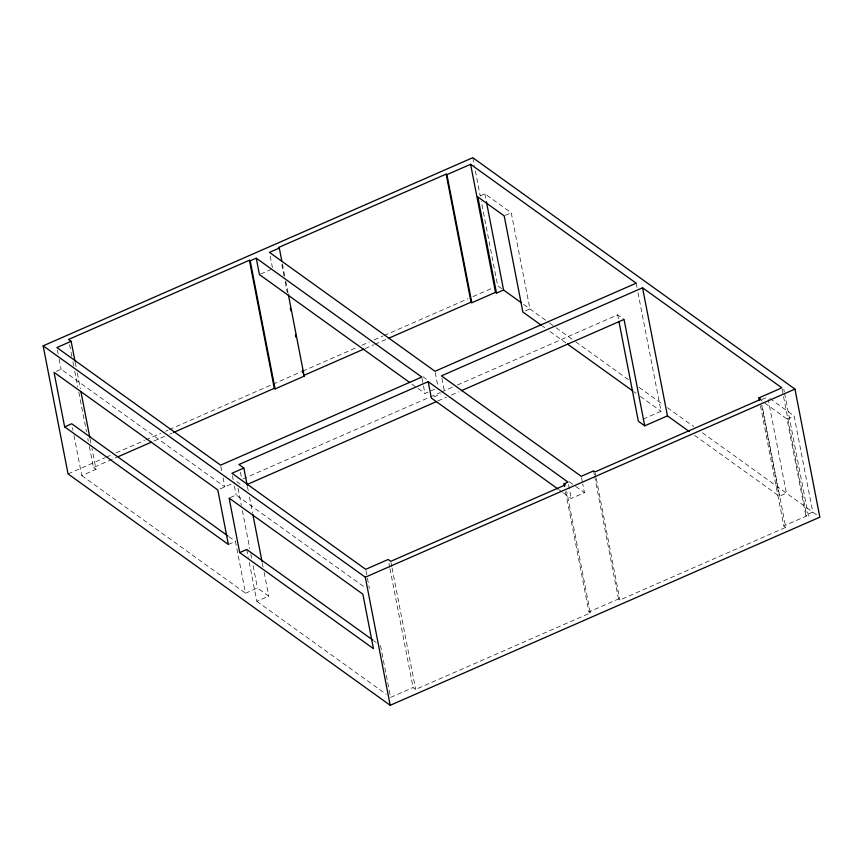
<?xml version="1.0" encoding="UTF-8"?>
<svg xmlns="http://www.w3.org/2000/svg" width="863" height="863" viewBox="0 0 863 863"><rect width="100%" height="100%" fill="white"/><g stroke="black" fill="none" stroke-linecap="round" stroke-linejoin="round"><path stroke-width="0.65" stroke-dasharray="4.32 3.24" d="M260.637 274.046L272.665 268.781M56.397 371.317L61.111 369.256L224.844 486.861L222.859 476.646M480.184 195.901L484.887 193.841L511.241 212.773L529.936 308.943L525.233 311.004M505.362 215.351L511.241 212.773M68.048 473.916L105.081 457.692M106.322 457.153L111.262 454.995M116.192 452.827L144.596 440.4M145.825 439.85L160.637 433.366M165.577 431.209L168.048 430.119M169.288 429.58L271.759 384.715M272.988 384.175L301.392 371.737M302.622 371.198L356.948 347.411M361.888 345.254L369.288 342.007M374.229 339.839L382.87 336.063M384.111 335.524L468.059 298.76M473 296.592L492.751 287.94M89.342 446.398L93.441 467.519L116.818 457.293M153.733 441.122L164.801 436.279M169.731 434.121L172.19 433.043M365.049 348.598L373.668 344.822M374.909 344.283L387.228 338.889M73.97 435.437L81.78 475.621L96.03 469.375L91.92 448.253M411.899 384.078L424.963 393.463L434.585 389.245M220.141 488.922L234.38 482.687M242.924 478.943L429.062 397.444M430.292 396.904L440.152 392.579M441.381 392.039L452.482 387.185M457.412 385.027L617.66 314.855L624.057 319.45M433.765 397.002L440.982 393.841M437.919 400.961L446.549 397.174M451.478 395.017L458.879 391.78M230.281 497.563L236.16 494.984L365.556 587.919M228.382 544.456L235.448 541.371L245.524 593.215L257.433 588.005L268.738 596.128L256.829 601.338L249.278 562.46M643.118 419.127L661.058 411.273L637.444 289.795M761.856 399.569L767.736 396.991M563.55 493L571.198 498.49L584.434 492.697L582.719 483.873M787.034 419.019L794.089 415.923L812.784 512.093L805.729 515.179L787.034 419.019L760.681 400.087M694.618 435.373L779.375 496.247L786.43 493.161L768.253 399.634M390.583 697.401L413.075 687.552L415.664 689.408L590.346 612.924L566.732 491.446M760.465 405.804L783.82 525.955L806.754 515.912L782.115 389.159M565.578 491.759L588.933 611.91L618.491 598.976L619.904 599.979L785.762 527.358L762.148 405.88M769.85 398.512L794.089 415.923M501.619 288.598L497.692 285.782L481.263 201.284M523.604 304.391L548.49 322.266M549.58 323.053L555.038 326.969M556.128 327.757L574.682 341.079M575.772 341.867L629.256 380.281M639.084 387.336L663.097 404.574M667.466 407.714L693.658 426.527M702.385 432.795L817.833 515.718M542.46 326.095L544.639 327.66M550.076 331.565L566.398 343.291M633.852 391.737L636.031 393.301M640.378 396.419L661.058 411.273M805.729 515.179L806.754 515.912M783.82 525.955L785.762 527.358M422.946 376.721L428.393 380.626M569.138 481.716L574.596 485.642M575.697 486.419L584.434 492.697M559.181 489.86L562.46 492.223M588.933 611.91L590.346 612.924M236.753 481.64L243.15 486.236M228.889 536.667L235.448 541.371M373.981 640.864L376.149 642.428M93.441 467.519L96.03 469.375M81.78 475.621L245.524 593.215M256.829 601.338L386.236 694.284M783.798 389.235L784.316 391.878M784.575 393.194L808.696 517.315M761.705 405.351L779.375 496.247M636.16 283.193L637.185 288.479M617.66 314.855L618.426 318.803M595.265 473.226L596.031 477.185M596.29 478.512L619.904 599.979M593.593 470.896L594.37 474.855M594.629 476.182L618.491 598.976M581.489 477.563L582.471 482.611M568.501 484.618L571.198 498.49M484.887 193.841L486.171 200.432M472.795 157.702L474.337 165.631M475.362 170.906L480.238 195.998M441.899 378.393L444.348 391.004M435.254 372.536L437.951 386.408M422.018 378.328L423.248 384.639M423.496 385.901L424.963 393.463M391.025 562.654L391.791 566.613M392.05 567.94L415.664 689.408M388.954 563.442L389.72 567.401M389.979 568.717L413.075 687.552M365.934 570.605L367.174 576.991M367.422 578.275L369.407 588.49M380.507 645.556L390.076 694.812M282.395 263.927L284.704 275.804M285.729 281.09L288.037 292.967M281.856 264.671L284.164 276.559M285.2 281.834L287.25 292.395M270.216 256.171L272.417 267.519M247.444 486.538L248.21 490.497M249.493 497.099L252.568 512.946M262.33 563.118L263.096 567.077M264.121 572.363L268.738 596.128M240.421 472.19L241.413 477.293M238.037 488.21L241.349 505.276M242.374 510.529L249.774 548.609M250.799 553.863L251.813 559.116M253.096 565.686L257.433 588.005M232.427 475.826L233.183 479.655M234.423 486.042L236.16 494.984M246.753 549.494L248.264 557.271M220.874 466.419L221.867 471.532M75.243 362.428L76.268 367.714M77.292 372.989L80.378 388.835M90.13 439.008L90.895 442.978M69.579 344.725L71.888 356.613M72.913 361.899L73.679 365.858M74.714 371.133L77.789 386.98M78.813 392.266L86.516 431.878M87.799 438.48L88.317 441.112M57.379 350.098L58.123 353.927M59.126 359.04L61.111 369.256M72.46 427.66L72.967 430.249"/><path stroke-width="1.29" d="M43.15 345.836L472.795 157.702L794.952 389.084L819.85 517.164L390.205 705.298L68.048 473.916L43.15 345.836L365.308 577.218L390.205 705.298M288.296 294.294L304.208 376.149L275.092 388.9L250.205 260.831L249.407 260.259L68.555 339.45L71.133 341.306L74.984 361.112M521.5 302.881L503.582 290.011L496.516 293.096L495.502 292.363L471.813 302.74L446.915 174.66L446.149 174.11L278.522 247.508L279.31 248.08L281.877 261.284M250.205 260.831L256.246 258.177L421.78 377.066L220.626 465.146L56.882 347.541L71.133 341.306M279.31 248.08L269.483 252.384L435.006 371.273L636.16 283.193L470.605 164.294L446.915 174.66M64.649 426.861L228.382 544.456L217.789 489.947L54.045 372.352L64.649 426.861L71.705 423.765L227.8 535.88M118.048 456.754L151.273 442.201M173.42 432.503L274.305 388.328L275.092 388.9M363.808 349.137L303.42 375.588L304.208 376.149M388.458 338.35L471.036 302.19L471.813 302.74M564.553 486.473L564.046 483.841L568.016 482.093L428.177 381.662L238.932 464.521L243.851 468.048L247.185 485.222M642.557 287.789L441.403 375.869L581.241 476.3L593.593 470.896L595.006 471.91L760.864 399.278L758.922 397.886L781.856 387.843L642.557 287.789L667.455 415.869L689.181 431.478M243.851 468.048L231.931 473.269L365.685 569.332L388.188 559.483L390.766 561.338L565.448 484.844L564.046 483.841M246.85 484.618L436.689 401.5M461.338 390.702L624.057 319.45L644.737 425.815L667.455 415.869M239.698 552.579L373.442 648.642L362.848 594.132L229.094 498.07L239.698 552.579L246.753 549.494L372.892 640.087M365.308 577.218L794.952 389.084M541.371 325.319L522.881 312.028L504.186 215.858L477.832 196.937L496.516 293.096M567.487 344.067L632.762 390.95M644.737 425.815L638.34 421.22L618.933 321.424M409.72 382.514L259.429 274.574L256.246 258.177M558.091 489.084L431.36 398.059L428.177 381.662M758.922 397.886L759.429 400.529M486.419 201.748L503.582 290.011M470.605 164.294L495.502 292.363M446.149 174.11L471.036 302.19M290.324 308.242L290.842 310.885M295.459 334.65L295.977 337.293M302.395 370.303L302.902 372.945M249.407 260.259L274.305 388.328M252.827 514.262L262.072 561.802M80.885 391.478L89.871 437.692"/></g></svg>
